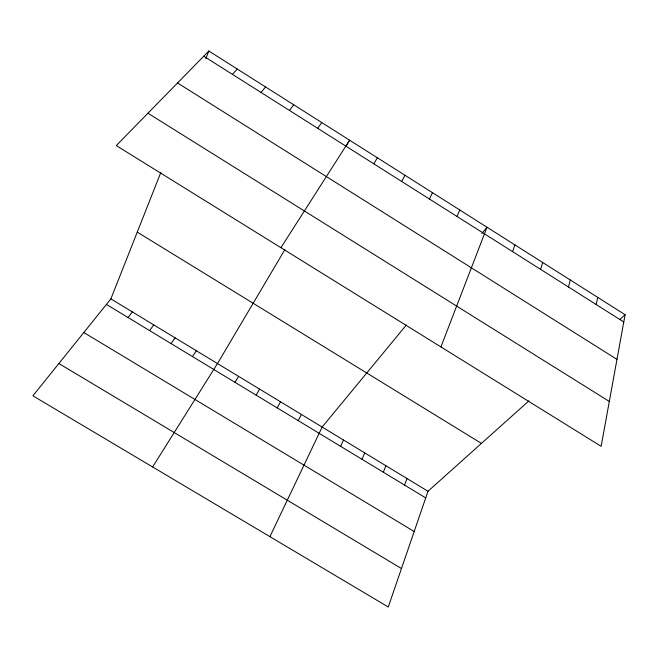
<?xml version="1.0" encoding="UTF-8"?>
<svg xmlns="http://www.w3.org/2000/svg" width="658" height="658" viewBox="0 0 658 658"><rect width="100%" height="100%" fill="white"/><g stroke="black" fill="none" stroke-linecap="round" stroke-linejoin="round"><path stroke-width="0.99" d="M625.1 314.713L601.149 446.313L116.269 145.574L208.825 51.003L625.1 314.713L619.861 319.41M596.189 304.539L597.752 297.391M568.471 286.995L570.272 279.979M540.605 269.361L542.653 262.484M512.607 251.644L514.901 244.899M528.876 400.911L427.996 491.271L388.269 606.997L32.9 395.812L110.881 298.88L160.799 172.544M404.571 485.078L406.981 478.522M440.926 346.939L487.002 227.232L481.796 233.541M205.822 58.595L208.825 51.003M383.334 472.214L385.892 465.724M362.023 459.3L364.729 452.885M457.006 216.466L459.794 209.992M340.63 446.338L343.476 439.996M429.419 199.012L432.454 192.671M269.912 536.657L322.149 427.05L406.397 324.937M298.239 420.651L301.372 414.45M401.693 181.468L404.974 175.267M277.24 407.927L280.514 401.799M256.168 395.154L259.581 389.1M373.834 163.834L377.371 157.772M284.914 249.579L217.485 363.561L152.623 466.958M345.96 146.389L349.62 140.195L280.917 247.688M235.013 382.339L238.574 376.351M192.473 356.554L196.323 350.722M171.08 343.599L175.086 337.834M317.699 128.318L321.737 122.536M149.605 330.587L153.758 324.896M289.421 110.421L293.723 104.787M128.055 317.526L132.357 311.917M261.004 92.441L265.561 86.946M232.439 74.37L237.258 69.016M58.875 363.52L401.479 568.528M83.821 332.52L414.178 531.516M110.881 298.88L427.996 491.271M106.423 304.415L425.718 497.9M137.259 232.118L481.442 443.393M147.935 113.225L609.316 401.462M177.537 82.966L616.974 359.367M203.733 56.201L623.776 321.992"/></g></svg>
